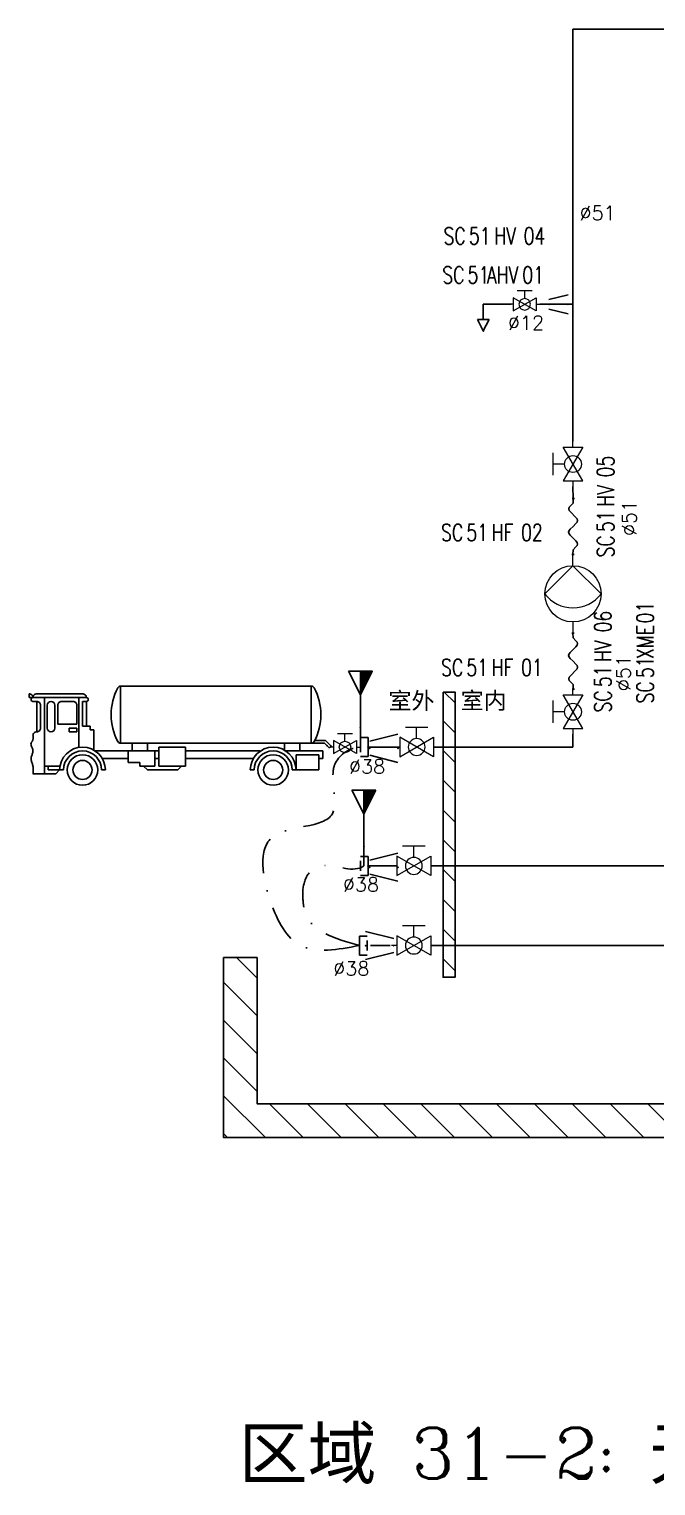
# Model space of a CAD drawing. Header units: inches. Extents: x 12106 to 13243, y 17488 to 18248.
# Drawn here: x 12106.4 to 12218, y 17928.4 to 18187.8 of the extents above; entities that cross this region are included whole.
import ezdxf
from ezdxf.enums import TextEntityAlignment as Align

# ---------------------------------------------------------------- set-up
doc = ezdxf.new("R2010")
doc.units = ezdxf.units.IN
doc.header["$MEASUREMENT"] = 0
for name, pattern in [('DASHDOT', [25.399999999999995, 12.7, -6.349999999999998, 0, -6.349999999999998]), ('DASHDOT2', [12.699999999999992, 6.349999999999998, -3.174999999999998, 0, -3.174999999999998]), ('DASHED2', [9.524999999999995, 6.349999999999998, -3.174999999999998])]:
    doc.linetypes.add(name, pattern=pattern)
for name, color, linetype in [('14 Pipe Water Cold', 142, 'Continuous'), ('Concentrated Liquid pipe', 1, 'Continuous'), ('FUTUR', 253, 'DASHDOT'), ('MATERIEL-DIVERS', 7, 'Continuous'), ('REGUL', 140, 'DASHED2'), ('REPERES', 7, 'Continuous'), ('techn-data', 7, 'Continuous'), ('TEXTES', 7, 'Continuous'), ('TUYAUTERIE-PROCESS', 30, 'Continuous'), ('TXT_FR', 7, 'Continuous'), ('VANNES', 7, 'Continuous')]:
    doc.layers.add(name, color=color, linetype=linetype)
doc.layers.add('31 Equipment', color=7, linetype='Continuous', lineweight=9)
doc.layers.add('61 Revision Cloud', color=1, linetype='Continuous', lineweight=9)
doc.layers.get('REPERES').off()
doc.styles.add('ROMANC', font='romanc')
doc.styles.add('ROMANS', font='ROMANS.SHX')
doc.styles.get("Standard").update_dxf_attribs({"font": 'arial.ttf'})

# ---------------------------------------------------------------- blocks, each defined once
blk = doc.blocks.new('APV-VLVM-BALL-KHV+MF-1')
at = {"layer": '31 Equipment'}
for p, q in [((-2, 3.5), (2, 3.5)), ((0, 1.5), (0, 3.5)), ((-3, 1.733999999999923), (-3, -1.733999999999923)), ((-3, -1.733999999999923), (3, 1.733999999999923)), ((3, -1.733999999999923), (-3, 1.733999999999923)), ((3, 1.733999999999923), (3, -1.733999999999923))]:
    blk.add_line(p, q, dxfattribs=at)
at = {"layer": '31 Equipment', "ltscale": 38}
for p, q in [((-3, 0), (-4, 0)), ((3, 0), (4, 0))]:
    blk.add_line(p, q, dxfattribs=at)
at = {"layer": '31 Equipment'}
blk.add_circle((0, 0), 1.5, dxfattribs=at)
blk = doc.blocks.new('CR')
at = {"color": 7}
for p, q in [((-2.5, 2.5), (2.5, 1.25)), ((2.5, 1.25), (2.5, 1.25)), ((2.5, -1.25), (-2.5, -2.5))]:
    blk.add_line(p, q, dxfattribs=at)
at = {"color": 7, "extrusion": (-1, 0, 0)}
blk.add_point((-2.5, 0), dxfattribs=at)
at = {"color": 7, "extrusion": (1, 0, 0)}
blk.add_point((2.5, 0), dxfattribs=at)
blk = doc.blocks.new('FLE23')
at = {"color": 7}
for p, q in [((0, -1.5), (0, 1.5)), ((0, 1.5), (3, 0)), ((3, 0), (0, -1.5))]:
    blk.add_line(p, q, dxfattribs=at)
at = {"layer": 'MATERIEL-DIVERS', "color": 2}
for p in [(0, 0), (3, 0)]:
    blk.add_point(p, dxfattribs=at)
at = {"layer": 'MATERIEL-DIVERS', "color": 7, "extrusion": (-1, 0, 0)}
blk.add_point((0, 0), dxfattribs=at)
at = {"layer": 'MATERIEL-DIVERS', "color": 7, "extrusion": (1, 0, 0)}
blk.add_point((3, 0), dxfattribs=at)
blk = doc.blocks.new('truck')
at = {"layer": 'MATERIEL-DIVERS', "color": 7}
for p, q in [((-50, 0), (-50, -15)), ((0, 0), (-50, 0)), ((0, -15), (0, 0)), ((-74, -3), (-74, -2)), ((-59, -3), (-74, -3)), ((-72, -2), (-60, -2)), ((-70, -3), (-70, -23)), ((-61, -3), (-61, -16)), ((-60, -2), (-60, -2)), ((-73, -4), (-72, -4)), ((-72, -4), (-72, -4)), ((-72, -4), (-72, -12)), ((-71, -5), (-71, -11)), ((-69.25, -5), (-69.25, -11)), ((-67.25, -11), (-67.25, -5)), ((-66.5, -10), (-66.5, -5)), ((-66.5, -5), (-66.5, -5)), ((-65.5, -4), (-62.5, -4)), ((-62.5, -4), (-62.5, -4)), ((-61.5, -5), (-61.5, -10)), ((-60, -10.5), (-60, -4)), ((-60, -4), (-59, -4)), ((-59, -4), (-59, -10.5)), ((-69.25, -11), (-69.25, -11)), ((-61.5, -10), (-66.5, -10)), ((-63.5, -11), (-63.5, -12)), ((-61.5, -11), (-63.5, -11)), ((-61.5, -12), (-61.5, -11)), ((-58, -10.5), (-60, -10.5)), ((-58, -11.5), (-58, -10.5)), ((-73.5, -15), (-73.52300000000012, -15.20499999999993)), ((-73.52300000000012, -15.20499999999993), (-73.50700000000006, -15.40599999999995)), ((-73.46799999999985, -14.89200000000005), (-73.5, -15)), ((-73.42399999999998, -14.78999999999996), (-73.46799999999985, -14.89200000000005)), ((-73.3710000000001, -14.69100000000003), (-73.42399999999998, -14.78999999999996)), ((-73.3119999999999, -14.59500000000003), (-73.3710000000001, -14.69100000000003)), ((-73.25, -14.5), (-73.3119999999999, -14.59500000000003)), ((-73.1880000000001, -14.40499999999997), (-73.25, -14.5)), ((-73.1289999999999, -14.30899999999997), (-73.1880000000001, -14.40499999999997)), ((-73.07600000000002, -14.21000000000003), (-73.1289999999999, -14.30899999999997)), ((-73.03200000000015, -14.10799999999994), (-73.07600000000002, -14.21000000000003)), ((-73, -14), (-73.03200000000015, -14.10799999999994)), ((-73, -13), (-72.98199999999997, -13.09899999999993)), ((-72.98099999999977, -13.90100000000006), (-73, -14)), ((-72.98199999999997, -13.09899999999993), (-72.96799999999985, -13.19900000000007)), ((-72.9659999999999, -13.80200000000013), (-72.98099999999977, -13.90100000000006)), ((-72.96799999999985, -13.19900000000007), (-72.95699999999988, -13.29899999999998)), ((-72.95499999999993, -13.702), (-72.9659999999999, -13.80200000000013)), ((-72.95699999999988, -13.29899999999998), (-72.9499999999998, -13.40000000000009)), ((-72.94900000000007, -13.60100000000011), (-72.95499999999993, -13.702)), ((-72.9499999999998, -13.40000000000009), (-72.94799999999988, -13.50099999999997)), ((-72.94799999999988, -13.50099999999997), (-72.94900000000007, -13.60100000000011)), ((-63.5, -12), (-61.5, -12)), ((-57, -11.5), (-58, -11.5)), ((-57, -16.75), (-57, -11.5)), ((-50, -15), (0, -15)), ((-47, -15), (-47, -17)), ((-43, -15), (-43, -17)), ((-7, -15), (-7, -17)), ((-3, -15), (-3, -17)), ((0, -15), (0, -15)), ((3.5, -15), (0, -15)), ((3.75, -14.25), (0.949999999999818, -14.25)), ((4.75, -16.25), (3.5, -15)), ((5.25, -15.75), (3.75, -14.25)), ((-73.50700000000006, -15.40599999999995), (-73.46000000000002, -15.60400000000004)), ((-73.48599999999988, -18.79300000000012), (-73.5, -19)), ((-73.5, -19), (-73.4880000000003, -19.20600000000012)), ((-73.44799999999985, -18.59099999999989), (-73.48599999999988, -18.79300000000012)), ((-73.46000000000002, -15.60400000000004), (-73.39100000000008, -15.79899999999998)), ((-73.39199999999983, -18.39200000000005), (-73.44799999999985, -18.59099999999989)), ((-73.32400000000007, -18.19599999999991), (-73.39199999999983, -18.39200000000005)), ((-73.39100000000008, -15.79899999999998), (-73.30799999999998, -15.99400000000014)), ((-73.25, -18), (-73.32400000000007, -18.19599999999991)), ((-73.30799999999998, -15.99400000000014), (-73.22000000000025, -16.18899999999985)), ((-73.17599999999993, -17.80400000000009), (-73.25, -18)), ((-73.22000000000025, -16.18899999999985), (-73.13699999999973, -16.38599999999996)), ((-73.10800000000019, -17.60799999999995), (-73.17599999999993, -17.80400000000009)), ((-73.13699999999973, -16.38599999999996), (-73.06700000000002, -16.58600000000001)), ((-73.05200000000012, -17.4090000000001), (-73.10800000000019, -17.60799999999995)), ((-73.06700000000002, -16.58600000000001), (-73.01800000000003, -16.78999999999996)), ((-73.01400000000012, -17.20699999999988), (-73.05200000000012, -17.4090000000001)), ((-73.01800000000003, -16.78999999999996), (-73, -17)), ((-73, -17), (-73.01400000000012, -17.20699999999988)), ((-56.75, -17), (-40, -17)), ((-54.75, -19), (-48, -19)), ((-48, -17), (-48, -20)), ((-48, -19), (-48, -19)), ((-47, -17), (-47, -17)), ((-43, -17), (-43, -17)), ((-41, -17), (-41, -17)), ((-41, -21), (-41, -17)), ((-41, -19), (-40, -19)), ((-40, -16), (-40, -16)), ((-33, -16), (-40, -16)), ((-40, -16), (-40, -21)), ((-40, -17), (-40, -17)), ((-33, -21), (-33, -16)), ((-33, -17), (-13.5, -17)), ((-33, -19), (-15.25, -19)), ((-13.5, -17), (-13.5, -17)), ((-7, -17), (3, -17)), ((-4, -18), (-4, -22)), ((2, -18), (-4, -18)), ((-3, -17), (-3, -17)), ((2, -19), (2, -18)), ((2, -22), (2, -19)), ((3, -19), (2, -19)), ((3, -17), (3, -19)), ((4.5, -16.5), (4.5, -16.5)), ((-73.4880000000003, -19.20600000000012), (-73.45600000000013, -19.4079999999999)), ((-73.45600000000013, -19.4079999999999), (-73.4079999999999, -19.60799999999995)), ((-73.4079999999999, -19.60799999999995), (-73.34799999999996, -19.80500000000006)), ((-73.34799999999996, -19.80500000000006), (-73.28099999999995, -20.00199999999995)), ((-73.28099999999995, -20.00199999999995), (-73.21199999999997, -20.19799999999987)), ((-73.21199999999997, -20.19799999999987), (-73.14499999999998, -20.39499999999998)), ((-73.14499999999998, -20.39499999999998), (-73.08399999999983, -20.59400000000005)), ((-73.08399999999983, -20.59400000000005), (-73.03400000000009, -20.79500000000007)), ((-73.03400000000009, -20.79500000000007), (-73, -21)), ((-73, -21), (-72.97800000000007, -21.19900000000007)), ((-72.97900000000027, -22.80099999999993), (-73, -23)), ((-72.96199999999997, -22.60100000000011), (-72.97900000000027, -22.80099999999993)), ((-72.97800000000007, -21.19900000000007), (-72.96199999999997, -21.39899999999989)), ((-72.96199999999997, -21.39899999999989), (-72.9499999999998, -21.59899999999993)), ((-72.9499999999998, -22.40100000000007), (-72.96199999999997, -22.60100000000011)), ((-72.9499999999998, -21.59899999999993), (-72.9430000000002, -21.79899999999998)), ((-72.9430000000002, -22.20000000000005), (-72.9499999999998, -22.40100000000007)), ((-72.9430000000002, -21.79899999999998), (-72.9409999999998, -22)), ((-72.9409999999998, -22), (-72.9430000000002, -22.20000000000005)), ((-70, -21), (-66, -21)), ((-69, -21), (-69, -22)), ((-69, -22), (-66, -22)), ((-66, -22), (-67, -23)), ((-66, -21), (-66, -21)), ((-66, -22), (-65, -22)), ((-65, -22), (-65, -22)), ((-55, -22), (-54, -22)), ((-48, -20), (-45, -20)), ((-45, -20), (-45, -21)), ((-45, -21), (-41, -21)), ((-44, -21), (-43, -22)), ((-43, -22), (-35, -22)), ((-40, -21), (-33, -21)), ((-35, -22), (-34, -21)), ((-16, -22), (-15, -22)), ((-15, -22), (-15, -22)), ((-5, -22), (-4, -22)), ((-4, -22), (2, -22)), ((-67, -23), (-73, -23)), ((-70, -23), (-70, -23))]:
    blk.add_line(p, q, dxfattribs=at)
for centre, radius in [((-60, -22), 4), ((-10, -22), 4), ((-60, -22), 2.5), ((-10, -22), 2.5)]:
    blk.add_circle(centre, radius, dxfattribs=at)
for centre, radius, start, end in [((-73.98900000000003, -2.989000000000031), 0.9890000000000001, 359.4000000000065, 90.59999999998062), ((-73, -3.5), 0.5, 90, 270), ((-72.0100000000002, -2.990000000000009), 0.99, 89.3999999999933, 180.5999999999935), ((-59.99200000000019, -2.991999999999961), 0.992, 359.4999999999955, 90.49999999999157), ((-59, -3.5), 0.5, 270, 90), ((-37.46000000000004, -7.5), 15.04, 151.999999999995, 208.000000000005), ((-49.99299999999993, -0.8550000000000179), 0.855, 90.49999999999157, 151.0000000000055), ((-0.0039999999999054, -0.8479999999999563), 0.848, 28.69999999999561, 89.69999999998753), ((-12.53999999999996, -7.5), 15.04, 331.9999999999951, 28.00000000000504), ((-71.98900000000003, -4.989000000000031), 0.9890000000000001, 359.2999999999951, 90.69999999997887), ((-68.25, -5), 1, 0, 180), ((-65.51000000000022, -4.990000000000009), 0.99, 89.3999999999933, 180.5999999999935), ((-62.48900000000002, -4.989000000000031), 0.9890000000000001, 359.4000000000065, 90.59999999998062), ((-71.98999999999978, -11.00999999999999), 0.99, 269.4000000000194, 0.5999999999935316), ((-68.25, -11), 1, 180, 0), ((-72.0100000000002, -12.99000000000001), 0.99, 89.3999999999933, 180.5999999999935), ((-49.99400000000014, -14.15000000000009), 0.8509999999999998, 208.800000000005, 269.6000000000073), ((-0.0019999999999527, -14.15699999999992), 0.8449999999999999, 270.0999999999951, 331.5000000000089), ((-60, -22), 6, 0, 180), ((-60, -22), 5, 0, 180), ((-10, -22), 6, 0, 180), ((-10, -22), 5, 0, 180)]:
    blk.add_arc(centre, radius, start, end, dxfattribs=at)
at = {"layer": 'MATERIEL-DIVERS', "color": 7, "extrusion": (0, -1, 0)}
for p in [(4.125, -15.625), (5, -16)]:
    blk.add_point(p, dxfattribs=at)
at = {"layer": 'MATERIEL-DIVERS', "color": 7, "extrusion": (0.06214286274502921, -0.9980672645718086, 0)}
blk.add_point((5.25, -15.75), dxfattribs=at)
at = {"layer": 'VANNES'}
blk.add_blockref('APV-VLVM-BALL-KHV+MF-1', (8.836985726931742, -15.96642178469619), dxfattribs=at)
blk = doc.blocks.new('APV-PMP-GEN-MEMB-1')
at = {"layer": '31 Equipment', "ltscale": 38}
for p, q in [((5, 0), (0, 5)), ((-5, 0), (-7, 0)), ((5, 0), (0, -5)), ((5, 0), (7, 0))]:
    blk.add_line(p, q, dxfattribs=at)
blk.add_circle((0, 0), 5, dxfattribs=at)
at = {"layer": '31 Equipment'}
blk.add_arc((3.75, 0), 6.25, 126.869897645844, 233.130102354156, dxfattribs=at)
blk = doc.blocks.new('BLANK-F')
at = {"color": 7}
for p, q in [((0, 2.5), (2, 2.5)), ((0, 1.333333333333333), (0, -1.333333333333333)), ((2, 2.5), (2, -2.5)), ((0, -1.333333333333333), (0, -1.333333333333333)), ((2, -2.5), (0, -2.5))]:
    blk.add_line(p, q, dxfattribs=at)
at = {"layer": 'REGUL', "color": 7, "extrusion": (-1, 0, 0)}
blk.add_point((0, 0), dxfattribs=at)
at = {"layer": 'REGUL', "color": 2}
for p in [(0, 0), (2, 0)]:
    blk.add_point(p, dxfattribs=at)
at = {"layer": 'REGUL', "color": 7, "extrusion": (1, 0, 0)}
blk.add_point((2, 0), dxfattribs=at)
blk = doc.blocks.new('*X41')
at = {"color": 0}
for p, q in [((-106.9374787072393, 13.44745078977036), (-106.8930222023045, 13.49190729470516)), ((-101.9597069597067, 8.53322349543414), (-106.9183907589777, 13.49190729470516)), ((-101.9597069597067, 8.44483514778582), (-106.9126348127874, 13.39776300086651)), ((-106.9080159246899, 13.38852522467148), (-106.8046338546562, 13.49190729470516)), ((-106.8785531421404, 13.3295996595726), (-106.7162455070079, 13.49190729470516)), ((-106.849090359591, 13.27067409447372), (-106.6278571593596, 13.49190729470516)), ((-101.9597069597067, 8.621611843082457), (-106.8300024113294, 13.49190729470516)), ((-101.9597069597067, 8.356446800137503), (-106.8242464651391, 13.22098630556987)), ((-106.8196275770415, 13.21174852937485), (-106.5394688117113, 13.49190729470516)), ((-106.7901647944921, 13.15282296427597), (-106.4510804640629, 13.49190729470516)), ((-106.7607020119427, 13.09389739917709), (-106.3626921164146, 13.49190729470516)), ((-101.9597069597067, 8.710000190730776), (-106.7416140636811, 13.49190729470516)), ((-101.9597069597067, 8.268058452489184), (-106.7358581174908, 13.04420961027324)), ((-106.7312392293932, 13.03497183407821), (-106.2743037687663, 13.49190729470516)), ((-106.7017764468438, 12.97604626897933), (-106.185915421118, 13.49190729470516)), ((-106.6723136642943, 12.91712070388045), (-106.0975270734697, 13.49190729470516)), ((-101.9597069597067, 8.798388538379092), (-106.6532257160328, 13.49190729470516)), ((-101.9597069597067, 8.179670104840866), (-106.6474697698424, 12.8674329149766)), ((-106.6428508817449, 12.85819513878157), (-106.0091387258214, 13.49190729470516)), ((-106.6133880991955, 12.79926957368269), (-105.920750378173, 13.49190729470516)), ((-106.583925316646, 12.74034400858381), (-105.8323620305247, 13.49190729470516)), ((-101.9597069597067, 8.886776886027397), (-106.5648373683845, 13.49190729470516)), ((-101.9597069597067, 8.091281757192547), (-106.5590814221941, 12.69065621967996)), ((-106.5544625340966, 12.68141844348493), (-105.7439736828764, 13.49190729470516)), ((-106.5249997515472, 12.62249287838606), (-105.6555853352281, 13.49190729470516)), ((-106.4955369689977, 12.56356731328718), (-105.5671969875797, 13.49190729470516)), ((-101.9597069597067, 8.975165233675726), (-106.4764490207361, 13.49190729470516)), ((-101.9597069597067, 8.002893409544226), (-106.4706930745458, 12.51387952438333)), ((-106.4660741864483, 12.5046417481883), (-105.4788086399314, 13.49190729470516)), ((-106.4366114038988, 12.44571618308942), (-105.3904202922831, 13.49190729470516)), ((-106.4071486213494, 12.38679061799054), (-105.3020319446348, 13.49190729470516)), ((-101.9597069597067, 9.063553581324047), (-106.3880606730878, 13.49190729470516)), ((-101.9597069597067, 7.914505061895912), (-106.3823047268975, 12.33710282908669)), ((-106.3776858388, 12.32786505289166), (-105.2136435969865, 13.49190729470516)), ((-106.3482230562505, 12.26893948779278), (-105.1252552493382, 13.49190729470516)), ((-106.3187602737011, 12.2100139226939), (-105.0368669016898, 13.49190729470516)), ((-101.9597069597067, 9.151941928972366), (-106.2996723254395, 13.49190729470516)), ((-106.2892974911517, 12.15108835759502), (-104.9484785540415, 13.49190729470516)), ((-106.2598347086022, 12.09216279249615), (-104.8600902063932, 13.49190729470516)), ((-106.2303719260528, 12.03323722739727), (-104.7717018587449, 13.49190729470516)), ((-101.9597069597067, 9.240330276620684), (-106.2112839777912, 13.49190729470516)), ((-106.2009091435033, 11.97431166229839), (-104.6833135110966, 13.49190729470516)), ((-106.1714463609539, 11.91538609719951), (-104.5949251634482, 13.49190729470516)), ((-106.1419835784044, 11.85646053210063), (-104.5065368157999, 13.49190729470516)), ((-101.9597069597067, 9.328718624269003), (-106.1228956301428, 13.49190729470516)), ((-106.112520795855, 11.79753496700175), (-104.4181484681516, 13.49190729470516)), ((-106.0830580133056, 11.73860940190287), (-104.3297601205033, 13.49190729470516)), ((-106.0535952307561, 11.67968383680399), (-104.241371772855, 13.49190729470516)), ((-101.9597069597067, 9.417106971917322), (-106.0345072824945, 13.49190729470516)), ((-106.0241324482067, 11.62075827170511), (-104.1529834252067, 13.49190729470516)), ((-105.9946696656572, 11.56183270660623), (-104.0645950775583, 13.49190729470516)), ((-105.9652068831078, 11.50290714150735), (-103.97620672991, 13.49190729470516)), ((-101.9597069597067, 9.505495319565641), (-105.9461189348462, 13.49190729470516)), ((-105.9357441005584, 11.44398157640847), (-103.8878183822617, 13.49190729470516)), ((-105.9062813180089, 11.3850560113096), (-103.7994300346134, 13.49190729470516)), ((-105.8768185354595, 11.32613044621072), (-103.7110416869651, 13.49190729470516)), ((-101.9597069597067, 9.593883667213957), (-105.8577305871979, 13.49190729470516)), ((-105.8473557529101, 11.26720488111184), (-103.6226533393167, 13.49190729470516)), ((-105.8178929703606, 11.20827931601296), (-103.5342649916684, 13.49190729470516)), ((-105.7884301878112, 11.14935375091408), (-103.4458766440201, 13.49190729470516)), ((-101.9597069597067, 9.682272014862274), (-105.7693422395496, 13.49190729470516)), ((-105.7589674052617, 11.0904281858152), (-103.3574882963718, 13.49190729470516)), ((-105.7295046227123, 11.03150262071632), (-103.2690999487235, 13.49190729470516)), ((-105.7000418401629, 10.97257705561744), (-103.1807116010752, 13.49190729470516)), ((-101.9597069597067, 9.770660362510595), (-105.6809538919012, 13.49190729470516)), ((-105.6705790576134, 10.91365149051856), (-103.0923232534268, 13.49190729470516)), ((-105.641116275064, 10.85472592541969), (-103.0039349057785, 13.49190729470516)), ((-105.6116534925145, 10.79580036032081), (-102.9155465581302, 13.49190729470516)), ((-101.9597069597067, 9.859048710158913), (-105.5925655442529, 13.49190729470516)), ((-105.5821907099651, 10.73687479522193), (-102.8271582104819, 13.49190729470516)), ((-105.5527279274157, 10.67794923012305), (-102.7387698628336, 13.49190729470516)), ((-105.5232651448662, 10.61902366502417), (-102.6503815151853, 13.49190729470516)), ((-101.9597069597067, 9.947437057807226), (-105.5041771966046, 13.49190729470516)), ((-105.4938023623168, 10.56009809992529), (-102.5619931675369, 13.49190729470516)), ((-105.4643395797673, 10.50117253482641), (-102.4736048198886, 13.49190729470516)), ((-105.4348767972179, 10.44224696972753), (-102.3852164722403, 13.49190729470516)), ((-101.9597069597067, 10.03582540545555), (-105.4157888489563, 13.49190729470516)), ((-105.4054140146684, 10.38332140462865), (-102.296828124592, 13.49190729470516)), ((-105.375951232119, 10.32439583952978), (-102.2084397769436, 13.49190729470516)), ((-105.3464884495696, 10.2654702744309), (-102.1200514292953, 13.49190729470516)), ((-101.9597069597067, 10.12421375310387), (-105.327400501308, 13.49190729470516)), ((-105.3170256670201, 10.20654470933202), (-102.031663081647, 13.49190729470516)), ((-105.2875628844707, 10.14761914423314), (-101.9597069597067, 13.47547506899716)), ((-105.2581001019213, 10.08869357913426), (-101.9597069597067, 13.38708672134884)), ((-101.9597069597067, 10.21260210075218), (-105.2390121536597, 13.49190729470516)), ((-105.2286373193718, 10.02976801403538), (-101.9597069597067, 13.29869837370052)), ((-105.1991745368224, 9.970842448936503), (-101.9597069597067, 13.2103100260522)), ((-105.1697117542729, 9.911916883837623), (-101.9597069597067, 13.12192167840388)), ((-101.9597069597067, 10.3009904484005), (-105.1506238060113, 13.49190729470516)), ((-105.1402489717235, 9.852991318738745), (-101.9597069597067, 13.03353333075557)), ((-105.1107861891741, 9.794065753639867), (-101.9597069597067, 12.94514498310725)), ((-105.0813234066246, 9.735140188540987), (-101.9597069597067, 12.85675663545893)), ((-101.9597069597067, 10.38937879604882), (-105.062235458363, 13.49190729470516)), ((-105.0518606240752, 9.676214623442105), (-101.9597069597067, 12.76836828781061)), ((-105.0223978415258, 9.61728905834323), (-101.9597069597067, 12.67997994016229)), ((-104.9929350589763, 9.55836349324435), (-101.9597069597067, 12.59159159251397)), ((-101.9597069597067, 10.47776714369714), (-104.9738471107147, 13.49190729470516)), ((-104.9634722764269, 9.499437928145474), (-101.9597069597067, 12.50320324486565)), ((-104.9340094938774, 9.440512363046592), (-101.9597069597067, 12.41481489721733)), ((-104.904546711328, 9.381586797947714), (-101.9597069597067, 12.32642654956902)), ((-101.9597069597067, 10.56615549134546), (-104.8854587630664, 13.49190729470516)), ((-101.9597069597067, 10.65454383899376), (-104.7970704154181, 13.49190729470516)), ((-101.9597069597067, 10.74293218664209), (-104.7086820677697, 13.49190729470516)), ((-101.9597069597067, 10.83132053429041), (-104.6202937201214, 13.49190729470516)), ((-101.9597069597067, 10.91970888193873), (-104.5319053724731, 13.49190729470516)), ((-101.9597069597067, 11.00809722958705), (-104.4435170248248, 13.49190729470516)), ((-101.9597069597067, 11.09648557723537), (-104.3551286771765, 13.49190729470516)), ((-101.9597069597067, 11.18487392488368), (-104.2667403295282, 13.49190729470516)), ((-101.9597069597067, 11.273262272532), (-104.1783519818799, 13.49190729470516)), ((-101.9597069597067, 11.36165062018032), (-104.0899636342315, 13.49190729470516)), ((-101.9597069597067, 11.45003896782864), (-104.0015752865832, 13.49190729470516)), ((-101.9597069597067, 11.53842731547696), (-103.9131869389349, 13.49190729470516)), ((-101.9597069597067, 11.62681566312528), (-103.8247985912866, 13.49190729470516)), ((-101.9597069597067, 11.71520401077359), (-103.7364102436382, 13.49190729470516)), ((-101.9597069597067, 11.80359235842191), (-103.6480218959899, 13.49190729470516)), ((-101.9597069597067, 11.89198070607023), (-103.5596335483416, 13.49190729470516)), ((-101.9597069597067, 11.98036905371855), (-103.4712452006933, 13.49190729470516)), ((-101.9597069597067, 12.06875740136687), (-103.382856853045, 13.49190729470516)), ((-101.9597069597067, 12.15714574901518), (-103.2944685053966, 13.49190729470516)), ((-101.9597069597067, 12.2455340966635), (-103.2060801577483, 13.49190729470516)), ((-101.9597069597067, 12.33392244431182), (-103.1176918101, 13.49190729470516)), ((-101.9597069597067, 12.42231079196014), (-103.0293034624517, 13.49190729470516)), ((-101.9597069597067, 12.51069913960846), (-102.9409151148034, 13.49190729470516)), ((-101.9597069597067, 12.59908748725678), (-102.8525267671551, 13.49190729470516)), ((-101.9597069597067, 12.68747583490509), (-102.7641384195068, 13.49190729470516)), ((-101.9597069597067, 12.77586418255341), (-102.6757500718584, 13.49190729470516)), ((-101.9597069597067, 12.86425253020173), (-102.5873617242101, 13.49190729470516)), ((-101.9597069597067, 12.95264087785005), (-102.4989733765618, 13.49190729470516)), ((-101.9597069597067, 13.04102922549837), (-102.4105850289135, 13.49190729470516)), ((-101.9597069597067, 13.12941757314669), (-102.322196681265, 13.49190729470516)), ((-101.9597069597067, 13.217805920795), (-102.2338083336168, 13.49190729470516)), ((-101.9597069597067, 13.30619426844332), (-102.1454199859685, 13.49190729470516)), ((-101.9597069597067, 13.39458261609164), (-102.0570316383202, 13.49190729470516)), ((-101.9597069597067, 13.48297096373996), (-101.9686432906719, 13.49190729470516)), ((-101.9597069597067, 7.826116714247592), (-106.2939163792492, 12.16032613379005)), ((-101.9597069597067, 7.737728366599275), (-106.2055280316009, 11.98354943849341)), ((-101.9597069597067, 7.649340018950955), (-106.1171396839525, 11.80677274319678)), ((-101.9597069597067, 7.560951671302638), (-106.0287513363042, 11.62999604790014)), ((-101.9597069597067, 7.47256332365432), (-105.9403629886559, 11.4532193526035)), ((-101.9597069597067, 7.384174976006002), (-105.8519746410076, 11.27644265730687)), ((-101.9597069597067, 7.295786628357682), (-105.7635862933593, 11.09966596201023)), ((-101.9597069597067, 7.207398280709366), (-105.6751979457109, 10.92288926671359)), ((-101.9597069597067, 7.119009933061031), (-105.5868095980626, 10.74611257141692)), ((-101.9597069597067, 7.030621585412727), (-105.4984212504143, 10.56933587612032)), ((-101.9597069597067, 6.942233237764409), (-105.410032902766, 10.39255918082368)), ((-101.9597069597067, 6.853844890116093), (-105.3216445551176, 10.21578248552704)), ((-101.9597069597067, 6.765456542467775), (-105.2332562074693, 10.03900579023041)), ((-101.9597069597067, 6.677068194819455), (-105.144867859821, 9.862229094933774)), ((-101.9597069597067, 6.588679847171138), (-105.0564795121727, 9.685452399637137)), ((-101.9597069597067, 6.500291499522821), (-104.9680911645244, 9.508675704340499)), ((-101.9597069597067, 6.4119031518745), (-104.8797028168761, 9.331899009043862)), ((-104.8750839287785, 9.322661232848835), (-101.9597069597067, 12.2380382019207)), ((-104.8456211462291, 9.263735667749957), (-101.9597069597067, 12.14964985427238)), ((-104.8161583636797, 9.204810102651077), (-101.9597069597067, 12.06126150662406)), ((-101.9597069597067, 6.323514804226183), (-104.7913144692278, 9.155122313747224)), ((-104.7866955811302, 9.145884537552195), (-101.9597069597067, 11.97287315897574)), ((-104.7572327985808, 9.086958972453319), (-101.9597069597067, 11.88448481132742)), ((-104.7277700160313, 9.028033407354437), (-101.9597069597067, 11.7960964636791)), ((-101.9597069597067, 6.235126456577864), (-104.7029261215794, 8.978345618450588)), ((-104.6983072334819, 8.96910784225556), (-101.9597069597067, 11.70770811603079)), ((-104.6688444509325, 8.910182277156682), (-101.9597069597067, 11.61931976838247)), ((-104.639381668383, 8.851256712057802), (-101.9597069597067, 11.53093142073415)), ((-101.9597069597067, 6.146738108929548), (-104.6145377739311, 8.801568923153951)), ((-104.6099188858336, 8.792331146958924), (-101.9597069597067, 11.44254307308583)), ((-104.5804561032841, 8.733405581860044), (-101.9597069597067, 11.35415472543751)), ((-104.5509933207347, 8.674480016761162), (-101.9597069597067, 11.26576637778919)), ((-101.9597069597067, 6.058349761281228), (-104.5261494262828, 8.624792227857313)), ((-104.5215305381853, 8.615554451662286), (-101.9597069597067, 11.17737803014087)), ((-104.4920677556358, 8.556628886563407), (-101.9597069597067, 11.08898968249255)), ((-104.4626049730864, 8.497703321464527), (-101.9597069597067, 11.00060133484423)), ((-101.9597069597067, 5.969961413632911), (-104.4377610786345, 8.448015532560676)), ((-104.433142190537, 8.43877775636565), (-101.9597069597067, 10.91221298719592)), ((-104.4036794079875, 8.379852191266767), (-101.9597069597067, 10.8238246395476)), ((-104.3742166254381, 8.320926626167893), (-101.9597069597067, 10.73543629189928)), ((-101.9597069597067, 5.881573065984592), (-104.3493727309862, 8.27123883726404)), ((-104.3447538428886, 8.262001061069013), (-101.9597069597067, 10.64704794425096)), ((-104.3152910603392, 8.203075495970134), (-101.9597069597067, 10.55865959660264)), ((-104.2858282777898, 8.144149930871254), (-101.9597069597067, 10.47027124895432)), ((-101.9597069597067, 5.793184718336272), (-104.2609843833378, 8.094462141967403)), ((-104.2563654952403, 8.085224365772376), (-101.9597069597067, 10.381882901306)), ((-104.2269027126909, 8.026298800673496), (-101.9597069597067, 10.29349455365768)), ((-104.1974399301414, 7.967373235574616), (-101.9597069597067, 10.20510620600937)), ((-101.9597069597067, 5.704796370687956), (-104.1725960356895, 7.917685446670763)), ((-104.167977147592, 7.908447670475737), (-101.9597069597067, 10.11671785836105)), ((-104.1385143650426, 7.849522105376859), (-101.9597069597067, 10.02832951071273)), ((-104.1090515824931, 7.790596540277981), (-101.9597069597067, 9.939941163064411)), ((-101.9597069597067, 5.616408023039637), (-104.0842076880412, 7.740908751374127)), ((-104.0795887999437, 7.731670975179102), (-101.9597069597067, 9.851552815416092)), ((-104.0501260173942, 7.672745410080223), (-101.9597069597067, 9.763164467767774)), ((-104.0206632348448, 7.613819844981342), (-101.9597069597067, 9.674776120119457)), ((-101.9597069597067, 5.528019675391318), (-103.9958193403929, 7.56413205607749)), ((-103.9912004522954, 7.554894279882465), (-101.9597069597067, 9.586387772471136)), ((-103.9617376697459, 7.495968714783587), (-101.9597069597067, 9.497999424822817)), ((-103.9322748871965, 7.437043149684707), (-101.9597069597067, 9.4096110771745)), ((-101.9597069597067, 5.439631327743001), (-103.9074309927446, 7.387355360780853)), ((-103.902812104647, 7.378117584585827), (-101.9597069597067, 9.32122272952618)), ((-103.8733493220975, 7.319192019486949), (-101.9597069597067, 9.23283438187786)), ((-103.8438865395482, 7.260266454388069), (-101.9597069597067, 9.144446034229544)), ((-101.9597069597067, 5.351242980094681), (-103.8190426450962, 7.210578665484216)), ((-103.8144237569987, 7.201340889289192), (-101.9597069597067, 9.056057686581225)), ((-103.7849609744493, 7.142415324190313), (-101.9597069597067, 8.967669338932902)), ((-103.7554981918999, 7.083489759091433), (-101.9597069597067, 8.879280991284586)), ((-101.9597069597067, 5.262854632446364), (-103.7306542974479, 7.03380197018758)), ((-103.7260354093504, 7.024564193992554), (-101.9597069597067, 8.790892643636267)), ((-103.696572626801, 6.965638628893673), (-101.9597069597067, 8.70250429598795)), ((-103.6671098442515, 6.906713063794797), (-101.9597069597067, 8.61411594833963)), ((-101.9597069597067, 5.174466284798045), (-103.6422659497996, 6.857025274890942)), ((-103.6376470617021, 6.847787498695919), (-101.9597069597067, 8.525727600691312)), ((-103.6081842791526, 6.788861933597037), (-101.9597069597067, 8.437339253042992)), ((-103.5787214966032, 6.729936368498159), (-101.9597069597067, 8.348950905394673)), ((-101.9597069597067, 5.086077937149729), (-103.5538776021513, 6.680248579594307)), ((-103.5492587140538, 6.67101080339928), (-101.9597069597067, 8.260562557746356)), ((-103.5197959315043, 6.612085238300402), (-101.9597069597067, 8.172174210098037)), ((-103.4903331489549, 6.553159673201523), (-101.9597069597067, 8.083785862449718)), ((-101.9597069597067, 4.997689589501408), (-103.465489254503, 6.503471884297669)), ((-103.4608703664054, 6.494234108102642), (-101.9597069597067, 7.995397514801398)), ((-103.431407583856, 6.435308543003763), (-101.9597069597067, 7.907009167153079)), ((-103.4019448013066, 6.376382977904884), (-101.9597069597067, 7.818620819504762)), ((-101.9597069597067, 4.909301241853091), (-103.3771009068547, 6.326695189001031)), ((-103.3724820187571, 6.317457412806005), (-101.9597069597067, 7.730232471856443)), ((-103.3430192362077, 6.258531847707128), (-101.9597069597067, 7.641844124208123)), ((-103.3135564536582, 6.199606282608247), (-101.9597069597067, 7.553455776559804)), ((-101.9597069597067, 4.820912894204773), (-103.2887125592063, 6.149918493704394)), ((-103.2840936711088, 6.140680717509367), (-101.9597069597067, 7.465067428911487)), ((-103.2546308885594, 6.081755152410491), (-101.9597069597067, 7.376679081263168)), ((-103.2251681060099, 6.022829587311612), (-101.9597069597067, 7.288290733614848)), ((-103.1957053234605, 5.963904022212732), (-101.9597069597067, 7.199902385966529)), ((-103.1662425409111, 5.904978457113852), (-101.9597069597067, 7.111514038318213)), ((-103.1367797583616, 5.846052892014973), (-101.9597069597067, 7.023125690669893)), ((-103.1073169758122, 5.787127326916094), (-101.9597069597067, 6.934737343021573)), ((-103.0778541932627, 5.728201761817214), (-101.9597069597067, 6.846348995373254)), ((-103.0483914107133, 5.669276196718338), (-101.9597069597067, 6.757960647724935)), ((-103.0189286281639, 5.610350631619459), (-101.9597069597067, 6.669572300076617)), ((-102.9894658456144, 5.55142506652058), (-101.9597069597067, 6.581183952428299)), ((-102.960003063065, 5.492499501421701), (-101.9597069597067, 6.492795604779979)), ((-102.9305402805155, 5.433573936322821), (-101.9597069597067, 6.40440725713166)), ((-102.9010774979661, 5.374648371223941), (-101.9597069597067, 6.316018909483343)), ((-102.8716147154167, 5.315722806125064), (-101.9597069597067, 6.227630561835022)), ((-101.9597069597067, 4.732524546556454), (-103.200324211558, 5.973141798407758)), ((-101.9597069597067, 4.644136198908137), (-103.1119358639097, 5.796365103111122)), ((-101.9597069597067, 4.555747851259818), (-103.0235475162614, 5.619588407814484)), ((-101.9597069597067, 4.467359503611501), (-102.9351591686131, 5.442811712517847)), ((-101.9597069597067, 4.378971155963181), (-102.8467708209647, 5.266035017221208)), ((-102.8421519328672, 5.256797241026184), (-101.9597069597067, 6.139242214186707)), ((-102.8126891503178, 5.197871675927306), (-101.9597069597067, 6.050853866538385)), ((-102.7832263677683, 5.138946110828426), (-101.9597069597067, 5.962465518890068)), ((-101.9597069597067, 4.290582808314864), (-102.7583824733164, 5.089258321924573)), ((-102.7537635852189, 5.080020545729547), (-101.9597069597067, 5.874077171241749)), ((-102.7243008026695, 5.021094980630668), (-101.9597069597067, 5.785688823593433)), ((-102.69483802012, 4.962169415531791), (-101.9597069597067, 5.697300475945113)), ((-101.9597069597067, 4.202194460666546), (-102.6699941256681, 4.912481626627933)), ((-102.6653752375705, 4.903243850432911), (-101.9597069597067, 5.608912128296793)), ((-102.6359124550211, 4.844318285334032), (-101.9597069597067, 5.520523780648472)), ((-102.6064496724717, 4.785392720235153), (-101.9597069597067, 5.432135433000155)), ((-101.9597069597067, 4.113806113018227), (-102.5816057780198, 4.735704931331299)), ((-102.5769868899223, 4.726467155136273), (-101.9597069597067, 5.343747085351836)), ((-102.5475241073728, 4.667541590037394), (-101.9597069597067, 5.255358737703518)), ((-102.5180613248234, 4.608616024938517), (-101.9597069597067, 5.166970390055198)), ((-101.9597069597067, 4.025417765369908), (-102.4932174303715, 4.558928236034661)), ((-102.4885985422739, 4.549690459839637), (-101.9597069597067, 5.078582042406879)), ((-102.4591357597245, 4.490764894740758), (-101.9597069597067, 4.990193694758561)), ((-102.4296729771751, 4.431839329641879), (-101.9597069597067, 4.901805347110243)), ((-101.9597069597067, 3.937029417721591), (-102.4048290827232, 4.382151540738024)), ((-102.4002101946256, 4.372913764543), (-101.9597069597067, 4.813416999461924)), ((-102.3707474120762, 4.31398819944412), (-101.9597069597067, 4.725028651813606)), ((-102.3412846295267, 4.255062634345241), (-101.9597069597067, 4.636640304165287)), ((-101.9597069597067, 3.848641070073273), (-102.3164407350748, 4.205374845441387)), ((-102.3118218469773, 4.196137069246362), (-101.9597069597067, 4.548251956516968)), ((-102.2823590644279, 4.137211504147484), (-101.9597069597067, 4.45986360886865)), ((-102.2528962818784, 4.078285939048605), (-101.9597069597067, 4.37147526122033)), ((-101.9597069597067, 3.760252722424953), (-102.2280523874265, 4.028598150144751)), ((-102.223433499329, 4.019360373949727), (-101.9597069597067, 4.283086913572011)), ((-102.1939707167796, 3.960434808850846), (-101.9597069597067, 4.194698565923694)), ((-102.1645079342301, 3.901509243751968), (-101.9597069597067, 4.106310218275373)), ((-101.9597069597067, 3.671864374776636), (-102.1396640397782, 3.851821454848113)), ((-102.1350451516807, 3.842583678653088), (-101.9597069597067, 4.017921870627056)), ((-102.1055823691312, 3.78365811355421), (-101.9597069597067, 3.929533522978736)), ((-102.0761195865818, 3.724732548455331), (-101.9597069597067, 3.841145175330417)), ((-101.9597069597067, 3.583476027128318), (-102.0512756921299, 3.675044759551477)), ((-102.0466568040323, 3.665806983356451), (-101.9597069597067, 3.752756827682098)), ((-102.0171940214829, 3.606881418257573), (-101.9597069597067, 3.664368480033782)), ((-101.9877312389335, 3.547955853158693), (-101.9597069597067, 3.575980132385462)), ((-101.9597069597067, 3.49508767948), (-101.9628873444816, 3.49826806425484))]:
    blk.add_line(p, q, dxfattribs=at)
blk = doc.blocks.new('LIMFOURT')
at = {"color": 7}
for p, q in [((1.405355516782946, 6.670905622671852), (-1.407144483217051, 6.670905622671852)), ((-1.407144483217051, 6.670905622671852), (-0.0008944832170528, 3.858405622671853)), ((1.405355516782946, 6.670905622671852), (-0.0008944832170528, 3.858405622671853)), ((-0.0008944832170528, 6.670905622671852), (-0.0008944832170528, -2.318358842765519))]:
    blk.add_line(p, q, dxfattribs=at)
blk.add_point((0, 0), dxfattribs=at)
at = {"color": 7, "xscale": -0.28125, "yscale": 0.28125, "zscale": 0.28125}
blk.add_blockref('*X41', (-28.67706206563525, 2.876306696036408), dxfattribs=at)
blk = doc.blocks.new('REPNORM')
at = {"layer": 'TEXTES', "style": 'ROMANS', "width": 0.75}
for tag, p in [('ZONE', (-9.75, -1.25)), ('SOUSZONE', (-5.25, -1.25)), ('ELEMENT', (0, -1.25)), ('NUM', (4.5, -1.25))]:
    blk.add_attdef(tag, p, '', height=3, dxfattribs=at)
blk = doc.blocks.new('FLEXIBLE')
for p, q in [((-5, 0.2), (-5, -0.2)), ((-4.166666666666666, 0), (-5, 0)), ((4.166646542898368, 0), (4.999979876231702, 0)), ((5, 0.2), (5, -0.2))]:
    blk.add_line(p, q)
for points in [[(-4.166666666666666, 0), (-3.625001308044867, 0.499997786386312), (-3.416668477805728, 0.7083306166251666), (-3.125002515471066, 0.7916637487207367), (-2.833336553136168, 0.7083306166251666), (-2.583337156849268, 0.499997786386312), (-1.541673005653668, -0.4999977863853172), (-1.333340175414529, -0.7083306166242666), (-1.041674213079867, -0.7916637487197895), (-0.7500082507449691, -0.7083306166242666), (-0.5000088544580681, -0.4999977863853172), (-1.0061884268e-05, 0)], [(-1.0061884268e-05, 0), (0.541655296737531, 0.499997786386312), (0.7499881269766702, 0.7083306166251666), (1.041654089311569, 0.7916637487207367), (1.33332005164623, 0.7083306166251666), (1.58331944793313, 0.499997786386312), (2.62498359912873, -0.4999977863853172), (2.833316429367821, -0.7083306166242666), (3.124982391702768, -0.7916637487197895), (3.41664835403743, -0.7083306166242666), (3.666647750324328, -0.4999977863853172), (4.166646542898368, 0)]]:
    blk.add_lwpolyline(points)
at = {"layer": 'TUYAUTERIE-PROCESS', "color": 7, "extrusion": (-1, 0, 0)}
blk.add_point((-5, 0), dxfattribs=at)
at = {"layer": 'TUYAUTERIE-PROCESS', "color": 2}
for p in [(-5, 0), (5, 0)]:
    blk.add_point(p, dxfattribs=at)
at = {"layer": 'TUYAUTERIE-PROCESS', "color": 7, "extrusion": (1, 0, 0)}
blk.add_point((5, 0), dxfattribs=at)

msp = doc.modelspace()

# ---------------------------------------------------------------- hatches: boundary and pattern name
at = {"layer": 'MATERIEL-DIVERS'}
h = msp.add_hatch(dxfattribs=at)
h.set_pattern_fill('ANSI31', color=256, scale=30, angle=90, style=0)
h.set_pattern_definition([(135, (0, 0), (-2.651650429449553, -2.651650429449553), [])])
h.paths.add_polyline_path([(12180.10714609492, 18069.73945394121), (12182.23760253115, 18069.73945394121), (12182.23760253115, 18018.92967690223), (12180.10714609492, 18018.92967690223)])
h = msp.add_hatch(dxfattribs=at)
h.set_pattern_fill('ANSI31', color=256, scale=1.5, angle=90, style=0)
h.set_pattern_definition([(135, (10205.94965070146, 17555.38984134356), (-3.367596045400931, -3.367596045400931), [])])
h.paths.add_polyline_path([(13207.93238507317, 18022.45832801394), (13202.2170444103, 18022.45832801394), (13202.2170444103, 17996.38984214291), (12147.03087936865, 17996.38984214292), (12147.03087936865, 18022.45832801394), (12141.03087936865, 18022.45832801394), (12141.03087936865, 17990.38984214292), (13207.93238507317, 17990.38984214292)])

# ---------------------------------------------------------------- linework, layer by layer
at = {"layer": '14 Pipe Water Cold', "ltscale": 2}
for p, q in [((12170.67971499723, 18024.58372598108), (12167.16069063701, 18024.58372598108)), ((12190.90277319482, 18024.58372598108), (12177.90277319482, 18024.58372598108))]:
    msp.add_line(p, q, dxfattribs=at)
at = {"layer": '14 Pipe Water Cold'}
msp.add_lwpolyline([(12280.34696337978, 18006.5316064495), (12280.34696337978, 18024.58372598108), (12178.90277319482, 18024.58372598108)], dxfattribs=at)
at = {"layer": '14 Pipe Water Cold', "linetype": 'DASHDOT2'}
for points in [[(12165.20950560404, 18024.58372598107), (12154.734143715, 18024.58372598108), (12149.45167126775, 18032.31216823756), (12149.83598512345, 18043.98877977401), (12160.40721952342, 18048.06583759336), (12160.51631755437, 18055.37099580951), (12160.95270967815, 18057.11551037645), (12165.40190917397, 18059.94542097174), (12165.86210290341, 18059.95034856088)], [(12165.20950560404, 18024.58372598107), (12155.44238345349, 18030.751608135), (12155.22001982211, 18032.17024496504), (12155.30518793792, 18035.46217236077), (12156.97678661641, 18038.24294334363), (12159.05689067428, 18038.84231909091), (12166.0026295795, 18038.76921203146), (12166.021153633, 18038.78260072688)]]:
    msp.add_spline(points, degree=3, dxfattribs=at)
at = {"layer": 'Concentrated Liquid pipe'}
for p, q in [((12233.22677836992, 18187.7816064495), (12203.22677836992, 18187.7816064495)), ((12203.22677836992, 18187.7816064495), (12203.22677836992, 18143.7816064495)), ((12203.22677836992, 18143.7816064495), (12203.22677836991, 18114.32794019383)), ((12192.25301584188, 18138.77789815078), (12187.26329484235, 18138.77789815078)), ((12187.26329484235, 18136.09069881314), (12187.26329484235, 18138.77789815078)), ((12203.2543690919, 18138.77789815078), (12197.34240784188, 18138.77789815078)), ((12203.22677836991, 18106.32794019383), (12203.26831638165, 18104.22231672694)), ((12203.22677836992, 18062.2223167262), (12203.22677836992, 18059.94542097173)), ((12172.40277319482, 18059.94542097173), (12166.75908037397, 18059.94542097174)), ((12203.22677836992, 18059.94542097173), (12178.40277319482, 18059.94542097173)), ((12171.90277319482, 18038.76921203146), (12166.75908037397, 18038.76921203146)), ((12312.62876336484, 18038.76921203145), (12177.90277319482, 18038.76921203146))]:
    msp.add_line(p, q, dxfattribs=at)
at = {"layer": 'MATERIEL-DIVERS'}
msp.add_line((12141.03087936865, 18022.45832801394), (12147.03087936865, 18022.45832801394), dxfattribs=at)
msp.add_lwpolyline([(12180.10714609492, 18069.73945394121), (12182.23760253115, 18069.73945394121), (12182.23760253115, 18018.92967690223), (12180.10714609492, 18018.92967690223)], close=True, dxfattribs=at)
for points in [[(12141.03087936865, 18022.45832801394), (12141.03087936865, 17990.38984214292), (13207.93238507317, 17990.38984214292), (13207.93238507317, 18022.45832801394)], [(13202.2170444103, 18022.45832801394), (13202.2170444103, 17996.38984214291), (12147.03087936865, 17996.38984214292), (12147.03087936865, 18022.45832801394)]]:
    msp.add_lwpolyline(points, dxfattribs=at)

# ---------------------------------------------------------------- block references
at = {"layer": 'Concentrated Liquid pipe', "xscale": -1, "rotation": 269.7620040393921}
msp.add_blockref('FLEXIBLE', (12203.24754737578, 18099.22235986229), dxfattribs=at)
at = {"layer": 'Concentrated Liquid pipe'}
for name, p, rotation in [('APV-PMP-GEN-MEMB-1', (12203.22677836991, 18087.22240299764), 90), ('FLEXIBLE', (12203.24754737578, 18075.22244613298), 270.2379959606078)]:
    msp.add_blockref(name, p, dxfattribs=dict(at, rotation=rotation))
at = {"layer": 'FUTUR', "xscale": 0.6785856000010427, "yscale": 0.6785856000010427, "zscale": 0.6785856000010427}
for p in [(12165.40190917397, 18059.94542097174), (12165.40190917397, 18038.76921203146)]:
    msp.add_blockref('BLANK-F', p, dxfattribs=at)
at = {"layer": 'FUTUR', "xscale": 0.6785856000010426, "yscale": 0.6785856000010426, "zscale": 0.6785856000010426, "rotation": 180}
msp.add_blockref('BLANK-F', (12166.56667680404, 18024.58372598107), dxfattribs=at)
at = {"layer": 'MATERIEL-DIVERS'}
for name, p, xscale, yscale, zscale in [('CR', (12200.64846655577, 18138.77789815078), -0.6785856000010427, 0.6785856000010995, 0.6785856000000001), ('LIMFOURT', (12165.4032508988, 18063.42295923589), 1.5, 1.5, 1.5), ('truck', (12156.64644291467, 18070.78000487839), 0.6785856000010427, 0.6785856000010427, 0.6785856000010427), ('LIMFOURT', (12166.00397130432, 18042.24675029561), 1.5, 1.5, 1.5)]:
    msp.add_blockref(name, p, dxfattribs=dict(at, xscale=xscale, yscale=yscale, zscale=zscale))
at = {"layer": 'MATERIEL-DIVERS', "xscale": -0.6785856000010995, "yscale": 0.6785856000010995, "zscale": 0.6785856000000001, "rotation": 90}
msp.add_blockref('FLE23', (12187.26329484235, 18136.07712710116), dxfattribs=at)
at = {"layer": 'MATERIEL-DIVERS', "xscale": -1}
for p in [(12169.56248165468, 18059.71391077672), (12169.56248165468, 18038.53770183645)]:
    msp.add_blockref('CR', p, dxfattribs=at)
at = {"layer": 'MATERIEL-DIVERS'}
msp.add_blockref('CR', (12168.82656522861, 18024.58372598108), dxfattribs=at)
at = {"layer": 'REPERES'}
ref = msp.add_blockref('REPNORM', (12189.95009332743, 18150.69926817904), dxfattribs=at)
ref.add_attrib('ZONE', 'SC', (12180.20009332743, 18149.44926817904), dxfattribs={"layer": 'TEXTES', "height": 3, "style": 'ROMANS', "width": 0.75})
ref.add_attrib('SOUSZONE', '51', (12184.70009332743, 18149.45348975825), dxfattribs={"layer": 'TEXTES', "height": 3, "style": 'ROMANS', "width": 0.75})
ref.add_attrib('ELEMENT', 'HV', (12189.2160385777, 18149.45348975825), dxfattribs={"layer": 'TEXTES', "height": 3, "style": 'ROMANS', "width": 0.75})
ref.add_attrib('NUM', '04', (12194.45009332743, 18149.45348975825), dxfattribs={"layer": 'TEXTES', "height": 3, "style": 'ROMANS', "width": 0.75})
ref = msp.add_blockref('REPNORM', (12189.71812530001, 18143.74779117008), dxfattribs=at)
ref.add_attrib('ZONE', 'SC', (12179.96812530001, 18142.49779117008), dxfattribs={"layer": 'TEXTES', "height": 3, "style": 'ROMANS', "width": 0.75})
ref.add_attrib('SOUSZONE', '51', (12184.46812530001, 18142.50201274929), dxfattribs={"layer": 'TEXTES', "height": 3, "style": 'ROMANS', "width": 0.75})
ref.add_attrib('ELEMENT', 'AHV', (12187.92027449042, 18142.50201274929), dxfattribs={"layer": 'TEXTES', "height": 3, "style": 'ROMANS', "width": 0.75})
ref.add_attrib('NUM', '01', (12194.21812530001, 18142.50201274929), dxfattribs={"layer": 'TEXTES', "height": 3, "style": 'ROMANS', "width": 0.75})
ref = msp.add_blockref('REPNORM', (12209.2901042975, 18103.45938489998), dxfattribs=dict(at, rotation=90))
ref.add_attrib('ZONE', 'SC', (12210.5401042975, 18093.70938489998), dxfattribs={"layer": 'TEXTES', "height": 3, "rotation": 90, "style": 'ROMANS', "width": 0.75})
ref.add_attrib('SOUSZONE', '51', (12210.53588271829, 18098.20938489998), dxfattribs={"layer": 'TEXTES', "height": 3, "rotation": 90, "style": 'ROMANS', "width": 0.75})
ref.add_attrib('ELEMENT', 'HV', (12210.53588271829, 18102.72533015025), dxfattribs={"layer": 'TEXTES', "height": 3, "rotation": 90, "style": 'ROMANS', "width": 0.75})
ref.add_attrib('NUM', '05', (12210.53588271829, 18107.95938489998), dxfattribs={"layer": 'TEXTES', "height": 3, "rotation": 90, "style": 'ROMANS', "width": 0.75})
ref = msp.add_blockref('REPNORM', (12189.49550610998, 18097.88780046143), dxfattribs=at)
ref.add_attrib('ZONE', 'SC', (12179.74550610998, 18096.63780046143), dxfattribs={"layer": 'TEXTES', "height": 3, "style": 'ROMANS', "width": 0.75})
ref.add_attrib('SOUSZONE', '51', (12184.24550610998, 18096.64202204064), dxfattribs={"layer": 'TEXTES', "height": 3, "style": 'ROMANS', "width": 0.75})
ref.add_attrib('ELEMENT', 'HF', (12188.76145136025, 18096.64202204064), dxfattribs={"layer": 'TEXTES', "height": 3, "style": 'ROMANS', "width": 0.75})
ref.add_attrib('NUM', '02', (12193.99550610998, 18096.64202204064), dxfattribs={"layer": 'TEXTES', "height": 3, "style": 'ROMANS', "width": 0.75})
ref = msp.add_blockref('REPNORM', (12208.80492581318, 18075.8396644447), dxfattribs=dict(at, rotation=90))
ref.add_attrib('ZONE', 'SC', (12210.05492581318, 18066.0896644447), dxfattribs={"layer": 'TEXTES', "height": 3, "rotation": 90, "style": 'ROMANS', "width": 0.75})
ref.add_attrib('SOUSZONE', '51', (12210.05070423397, 18070.5896644447), dxfattribs={"layer": 'TEXTES', "height": 3, "rotation": 90, "style": 'ROMANS', "width": 0.75})
ref.add_attrib('ELEMENT', 'HV', (12210.05070423397, 18075.10560969497), dxfattribs={"layer": 'TEXTES', "height": 3, "rotation": 90, "style": 'ROMANS', "width": 0.75})
ref.add_attrib('NUM', '06', (12210.05070423397, 18080.3396644447), dxfattribs={"layer": 'TEXTES', "height": 3, "rotation": 90, "style": 'ROMANS', "width": 0.75})
ref = msp.add_blockref('REPNORM', (12216.33419348518, 18077.45618087199), dxfattribs=dict(at, rotation=90))
ref.add_attrib('ZONE', 'SC', (12217.58419348518, 18067.70618087199), dxfattribs={"layer": 'TEXTES', "height": 3, "rotation": 90, "style": 'ROMANS', "width": 0.75})
ref.add_attrib('SOUSZONE', '51', (12217.57997190597, 18072.20618087199), dxfattribs={"layer": 'TEXTES', "height": 3, "rotation": 90, "style": 'ROMANS', "width": 0.75})
ref.add_attrib('ELEMENT', 'XME', (12217.57997190597, 18075.61567599183), dxfattribs={"layer": 'TEXTES', "height": 3, "rotation": 90, "style": 'ROMANS', "width": 0.75})
ref.add_attrib('NUM', '01', (12217.57997190597, 18081.95618087199), dxfattribs={"layer": 'TEXTES', "height": 3, "rotation": 90, "style": 'ROMANS', "width": 0.75})
ref = msp.add_blockref('REPNORM', (12189.49550610998, 18073.85646115662), dxfattribs=at)
ref.add_attrib('ZONE', 'SC', (12179.74550610998, 18072.60646115662), dxfattribs={"layer": 'TEXTES', "height": 3, "style": 'ROMANS', "width": 0.75})
ref.add_attrib('SOUSZONE', '51', (12184.24550610998, 18072.61068273583), dxfattribs={"layer": 'TEXTES', "height": 3, "style": 'ROMANS', "width": 0.75})
ref.add_attrib('ELEMENT', 'HF', (12188.76145136025, 18072.61068273583), dxfattribs={"layer": 'TEXTES', "height": 3, "style": 'ROMANS', "width": 0.75})
ref.add_attrib('NUM', '01', (12193.99550610998, 18072.61068273583), dxfattribs={"layer": 'TEXTES', "height": 3, "style": 'ROMANS', "width": 0.75})
at = {"layer": 'VANNES', "xscale": -0.6785856000010427, "yscale": 0.6785856000010995, "zscale": 0.6785856000000001}
msp.add_blockref('APV-VLVM-BALL-KHV+MF-1', (12194.62806544189, 18138.77789815078), dxfattribs=at)
at = {"layer": 'VANNES', "rotation": 90}
for p in [(12203.22677836991, 18110.32794019383), (12203.22677836992, 18066.2223167262)]:
    msp.add_blockref('APV-VLVM-BALL-KHV+MF-1', p, dxfattribs=at)
at = {"layer": 'VANNES', "xscale": -1}
for p in [(12175.40277319482, 18059.94542097173), (12174.90277319482, 18038.76921203146), (12174.90277319482, 18024.58372598108)]:
    msp.add_blockref('APV-VLVM-BALL-KHV+MF-1', p, dxfattribs=at)

# ---------------------------------------------------------------- texts
at = {"layer": '61 Revision Cloud', "char_height": 3, "attachment_point": 1}
for s, insert in [('{\\fSimSun|b0|i0|c134|p2;室外}', (12170.38848055535, 18069.69333824363)), ('{\\fSimSun|b0|i0|c134|p2;室内}', (12183.23173431648, 18069.71782946446))]:
    msp.add_mtext_dynamic_manual_height_columns(s, width=9.47115842007588, gutter_width=1, heights=[0], dxfattribs=dict(at, insert=insert))
at = {"layer": 'techn-data', "style": 'ROMANS'}
for s, p in [('%%C51', (12207.61141224847, 18155.04011408321)), ('%%C12', (12194.85581478145, 18135.48186274498)), ('%%C38', (12166.58107647954, 18056.46199388795)), ('%%C38', (12165.49179299219, 18035.48110841541)), ('%%C38', (12163.77255975746, 18020.48058440477))]:
    msp.add_text(s, height=2.5, dxfattribs=at).set_placement(p, align=Align.MIDDLE_CENTER)
for p in [(12213.25330278017, 18100.71826278218), (12212.23912274649, 18073.0985423269)]:
    msp.add_text('%%C51', height=2.5, rotation=90, dxfattribs=at).set_placement(p, align=Align.MIDDLE_CENTER)
at = {"layer": 'TXT_FR', "insert": (12303.04137243011, 17933.52700903636), "char_height": 9, "width": 369.7787445469548, "attachment_point": 5, "style": 'ROMANC'}
msp.add_mtext('{\\fSimSun|b0|i0|c134|p2;区域} 31-2: {\\fSimSun|b0|i0|c134|p2;无菌空气单元用于菌种添加，无菌水，灌装机}', dxfattribs=at)

doc.saveas('drawing.dxf')
